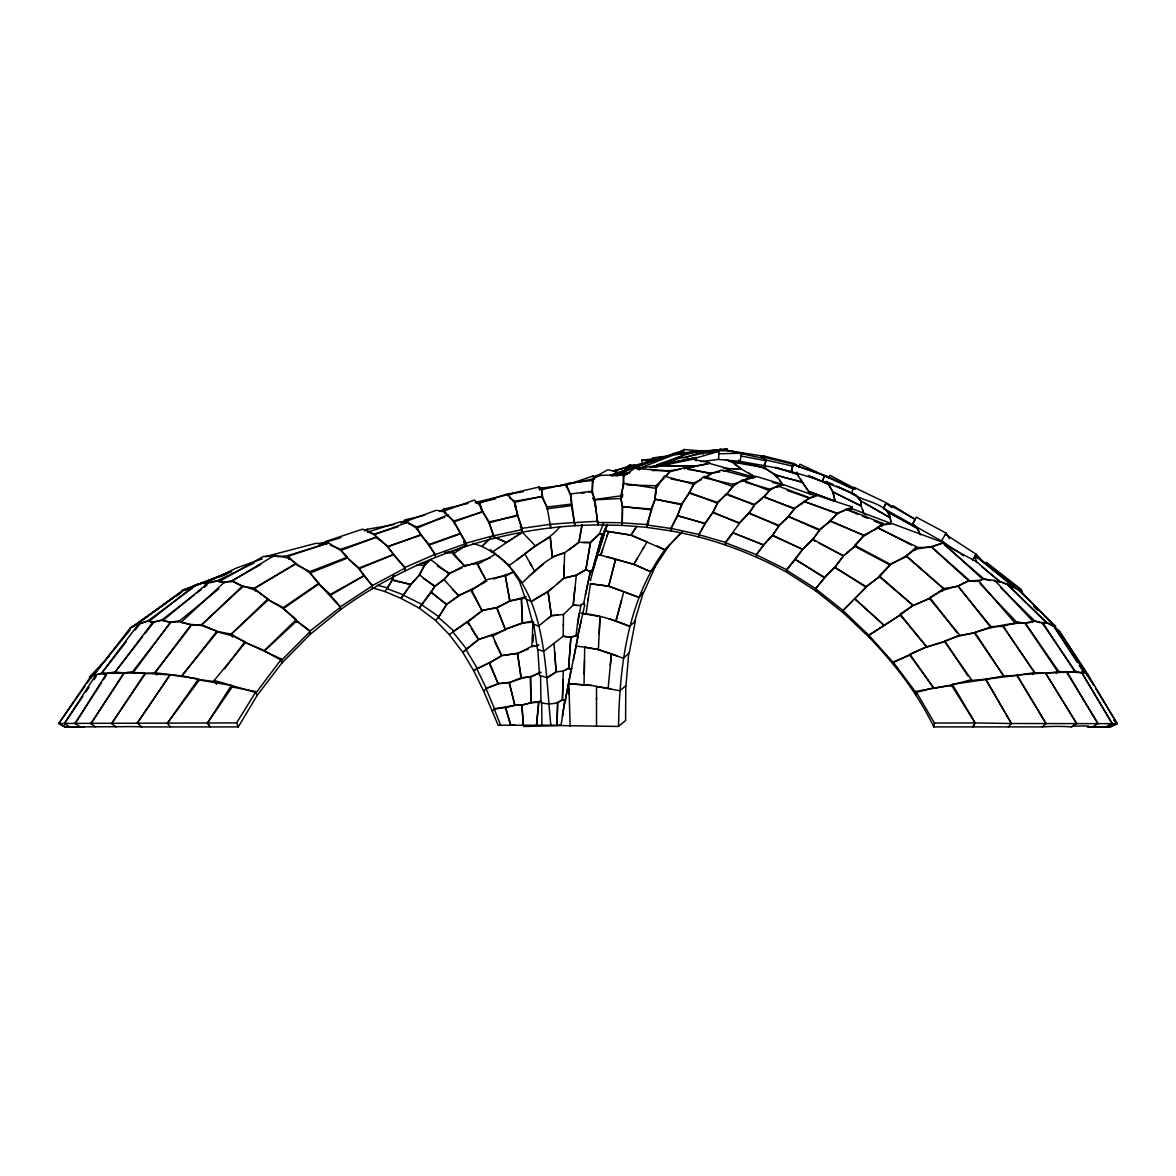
<?xml version="1.0" encoding="UTF-8"?>
<svg xmlns="http://www.w3.org/2000/svg" width="1176" height="1176" viewBox="0 0 1176 1176"><rect width="100%" height="100%" fill="white"/><g stroke="black" fill="none" stroke-linecap="round" stroke-linejoin="round"><path stroke-width="1.5" d="M596.526 699.632L596.526 686.461L591.763 685.476L568.875 683.726L569.199 694.634M843.001 610.432L866.139 587.324L834.725 567.2L824.494 577.828L815.63 588.794L843.001 610.432L843.368 612.916L815.791 590.925L786.729 572.271L786.597 570.184L795.299 559.394L824.45 577.342L834.754 567.405L843.368 555.939L812.528 539.137L802.576 549.471L786.582 569.698L786.7 572.256C750.626 552.397 711.553 538.167 670.996 530.905L671.011 528.48L677.464 515.558L705.085 523.673L712.803 512.119L739.307 523.379M625.808 685.696L625.603 720.476L618.502 726.445L561.908 725.607L523.732 726.474M281.52 660.324L264.424 650.96L296.528 621.119L310.111 631.512L281.52 660.324L281.711 663.249L310.155 634.379L340.379 609.727L340.408 606.816L330.441 595.276L363.987 575.726L372.307 585.854L340.408 606.816M563.333 624.559L563.216 636.26L543.606 651.357L537.432 649.328L533.742 624.162M623.486 484.85L623.574 476.368L634.525 468.327L669.879 471.15L665.381 476.765M581.87 525.393L578.93 542.283L564.642 552.808L563.833 578.151L557.071 584.075L548.031 591.513L531.17 601.553L525.378 598.702L518.866 579.797M540.563 675.818L540.96 702.645C548.075 704.542 556.439 704.571 562.407 699.691L563.245 671.04L568.567 668.365L571.095 669.482L565.009 701.646L577.96 636.275L575.961 635.672L570.875 637.289L563.216 636.26L570.875 637.289L575.961 635.672L578.004 636.275L573.344 660.339M815.63 588.794L815.791 590.925L815.615 588.617L824.494 577.828L795.299 559.394L802.576 549.442L772.397 535.109L763.562 545.135L733.163 532.772L725.445 542.709L725.416 544.811L725.445 542.386L739.307 523.54L748.906 512.81L778.762 525.981L772.412 535.506L763.562 544.811L733.163 532.963M557.218 583.943L563.818 578.136L563.995 565.333M563.333 625.353L563.48 614.475L573.226 605.125L576.328 575.211L585.869 569.728L590.47 542.518L599.495 533.786L603.464 523.291M648.314 522.732L646.829 527.348L622.295 525.393L622.442 506.518L651.136 509.855L646.815 527.392L670.996 530.89M698.853 536.903L698.882 534.463L705.085 523.673L698.882 534.683L725.445 542.386M584.487 660.618L584.031 684.3M622.207 522.732L622.486 506.988L620.913 498.462L594.806 499.829L597.893 524.922L622.28 525.378L622.207 522.732L597.761 522.482M584.237 674.333L584.692 647.153L576.593 646.139M681.433 506.827L681.492 504.034L689.21 493.332L693.325 485.056L704.424 476.309L732.736 486.541L742.335 479.867L769.325 490.701L777.409 485.791L809.25 497.595L803.987 502.622M557.644 702.587L556.968 725.225L557.659 702.587L562.407 699.691L563.128 679.801M683.535 452.775L683.594 449.467L701.778 451.011M693.296 486.041L693.37 483.027L701.175 479.764M618.502 726.445C619.59 665.307 627.675 600.451 664.822 549.854L630.983 535.124L604.42 530.876M533.066 641.978L533.301 634.761M532.993 621.663L531.861 646.741L538.814 645.036M600.01 616.562L598.378 649.564L623.412 658.222L629.248 652.871L635.393 620.913L629.733 626.367C614.298 619.708 597.849 614.827 581.106 613.269L600.01 616.562L599.231 633.732M732.692 487.379L732.854 484.35L742.247 481.072L749.024 477.25L721.726 470.077L711.26 473.443L704.336 477.824L732.854 484.35M700.881 461.639L718.536 459.419L719.036 451.305L703.072 453.289L677.817 458.714L671.775 461.286L671.893 462.697L694.399 458.287M578.092 634.702L584.619 605.434L583.796 602.847L590.396 571.536L592.645 569.36L602.259 534.551L604.244 532.537L607.213 524.775M655.914 488.349L655.047 499.624L651.063 509.017L622.471 506.768L620.987 499.212L623.412 483.321L655.914 488.349L656.164 493.597L655.767 485.761L664.249 478.162M628.748 653.327L625.955 685.564L619.914 690.782L596.526 686.461L611.079 688.739M610.3 665.528L611.388 653.812L608.168 688.136M574.858 588.147L573.197 605.111L580.135 605.522L583.796 602.847L584.619 605.434M568.346 550.25L578.93 542.283L582.12 524.819M575.961 635.672L579.018 613.505M577.49 624.588L580.988 605.052M588.073 599.878L590.44 583.796L608.698 586.163L638.803 597.335L643.257 592.66L634.57 621.722M586.06 613.578L588.367 597.923M562.437 716.375L564.818 700.749L565.818 700.249M559.805 725.225L561.07 725.225L564.818 700.749L562.422 699.691M711.745 453.098L697.339 450.702L727.474 450.731L741.497 453.23L740.086 461.404L718.536 459.419M1087.712 726.592L1092.416 726.9L1097.972 723.666L1067.014 671.908L1084.331 672.834L1087.844 674.407L1117.2 723.666L1011.419 723.505L985.664 679.507L952.354 684.3L975.154 722.946L972.875 726.886L933.803 726.9L934.45 723.049L915.928 691.4L951.854 684.947L971.479 679.64L944.446 641.376L926.659 646.932L909.915 654.224L933.656 688.18M763.812 459.551L764.385 456.347L719.756 449.217L721.976 449.982M622.222 497.551L622.824 494.508M563.995 706.82L564.671 703.366M585.354 595.027L590.396 571.536L585.869 569.728L576.328 575.211L563.818 578.136M578.107 634.57L581.282 620.281M764.385 456.347L764.047 458.287L766.032 460.036L764.65 465.725L740.086 461.404L738.793 460.154M737.44 452.789L763.988 458.596L765.87 460.713L764.635 465.74C795.579 471.194 825.361 481.528 854.07 494.096M592.645 569.36L591.881 572.506L602.259 534.551L599.495 533.786L590.47 542.518L578.93 542.283M590.47 580.562L593.116 570.051M791.742 470.797L791.301 471.62L793.08 464.549L829.447 477.265M791.286 471.605L792.683 466.122L794.138 464.505L760.828 456.479M590.44 583.796L608.36 586.118L623.794 591.675L615.959 620.928L621.531 600.289M620.707 495.86L623.515 485.409L623.412 474.575L595.953 475.574L592.616 480.043L592.366 493.082L594.777 499.506L620.707 495.86L621.001 499.418M595.35 561.79L592.939 570.536L603.729 535.433L602.803 536.815M595.776 560.305L607.301 524.467M646.815 524.981L655.047 499.139L681.477 504.827L677.464 515.838L671.011 528.48L646.815 524.981L646.829 527.348L648.799 521.218M881.721 526.554L882.662 523.305L846.367 508.973L836.827 514.206L829.844 520.689L863.64 535.256L876.855 528.7L882.662 523.305M571.33 669.085L571.786 668.35L571.095 669.482M851.189 509.84L852.115 506.944L816.453 495.199C805.369 499.344 795.182 506.65 788.435 516.426L819.407 529.435L829.683 521.938L836.915 513.574L804.163 501.446L836.989 513.104L844.544 510.56M643.11 548.604L647.094 541.886L630.968 535.168L608.492 531.552L600.745 555.19L597.437 555.013L600.745 555.204L602.582 549.486M393.754 575.461L392.27 579.93L384.978 591.543L374.159 588.338M606.845 536.506L608.492 531.552L605.331 531.008M391.99 580.415L393.651 575.593M915.251 550.397L916.53 546.693L877.208 527.701L863.493 536.374L854.629 545.311L890.129 564.186L905.447 557.174L916.53 546.693M424.066 566.45L425.168 563.598L430.563 559.438L449.085 573.962L443.675 579.724L435.105 586.03L423.345 578.504M886.792 510.487L889.35 514.618L890.879 521.923C890.026 502.328 864.081 502.549 851.497 493.317L853.85 487.231L886.175 502.755L888.35 504.769M602.509 535.977L605.64 528.024M603.714 532.772L607.007 524.819M942.197 591.557L943.519 588.529L957.543 586.412L969.259 580.253L931.157 546.634L915.692 549.133L906.108 555.645L943.505 588.588L930.628 597.687M798.739 467.019L799.974 464.241L829.183 477.868M689.21 493.332L693.34 484.203L664.293 476.074L655.929 488.849L655.047 499.227L681.492 504.034M90.684 678.17L130.168 629.88M828.404 478.529L829.918 475.31L855.246 488.657M886.175 502.755L883.529 508.37L944.049 542.459L948.532 547.31M920.426 534.874L916.369 526.936L912.679 523.981L915.163 519.307L886.087 502.96L883.529 508.37L884.837 509.046M712.803 512.663L717.345 503.269L689.239 492.332L681.463 505.357L677.464 515.764L705.085 523.364L711.833 514M603.185 536.432L604.199 532.493L602.23 534.565L601.054 534.242M418.935 575.667L424.315 565.774L430.519 559.57M918.897 531.052L915.266 525.745L912.679 524.011L916.295 517.161L946.033 533.022L941.564 541.019L959.337 552.838M94.888 675.186L90.626 676.7L58.8 723.446L64.636 726.915L122.113 726.695A266.232 93.242 23.4 0 1 141.708 726.93L238.272 726.915L257.015 695.619L281.696 663.249L281.431 659.06L245.475 642.493L214.194 680.448L216.472 684.285M637.201 558.585L633.79 564.318L600.745 555.204M643.86 547.34L633.79 564.333L650.548 571.668L655.15 566.817L644.022 591.851L638.803 597.335L623.794 591.675M639.171 470.077L640.553 467.783L673.26 455.141L683.197 453.598L684.123 455.127L668.865 461.418M403.838 594.968L387.169 588.735L392.461 579.592L410.689 584.781L400.987 598.422L410.821 584.56L419.465 574.858L434.694 586.662L419.215 608.08L435.502 620.399L439.001 616.797L446.395 604.699L431.239 592.116L419.229 608.08L401.016 598.393L384.978 591.543M238.272 726.915L236.611 722.872L256 691.635L232.157 686.99L207.52 722.99L58.8 723.446L84.995 686.152M1020.342 590.881L975.418 555.675L972.625 560.173L976.271 554.322L945.342 534.242M80.335 726.93L75.029 723.549L106.796 673.304L124.127 673.275L90.905 723.681L95.623 726.915M69.825 726.93L64.371 723.607L96.167 674.495L105.84 673.642M75.029 723.549L101.445 682.771M103.4 679.757L106.34 675.23M90.905 723.681L123.803 672.995L145.016 673.275L111.602 723.563L116.086 726.93M636.76 526.348L630.983 535.124L636.686 526.466M654.782 567.2L669.188 545.326M772.412 535.624L778.762 526.187L788.435 516.543L819.378 530.303L812.543 539.725L802.576 549.251L773.999 536.344M64.371 723.607L82.805 696.398M85.877 691.856L88.95 687.313M94.065 679.757L96.109 676.729M111.602 723.563L145.398 673.627L154.982 672.804L181.986 675.921L216.884 631.189L202.346 625.72L191.35 624.397L154.879 672.672L156.952 674.936M141.693 726.915L137.269 723.122L170.006 674.833L198.524 678.905L167.286 723.343L170.52 726.915M137.269 723.122L170.064 674.906L133.373 672.422L170.417 622.207L179.752 620.707L218.707 588.97M87.083 683.168L91.272 677.2M167.286 723.343L199.332 679.978L231.334 685.417L207.52 722.99L210.136 726.915L207.52 722.99L236.611 722.872M725.445 542.709L756.403 554.66L763.562 545.135L756.403 554.66L756.418 556.939M224.587 668.821L244.976 641.655L231.922 635.672L217.472 631.924L181.824 675.715L197.259 679.125M256.25 692.59L281.431 659.06M104.12 674.612L101.915 672.643L138.915 623.633L148.441 620.972L153.586 622.545L144.78 633.835M950.84 686.299L952.354 684.3M154.982 672.804L190.674 626.323M126.405 641.42L102.077 672.79L97.99 674.333M135.255 629.998L139.665 624.294L137.504 623.721L130.448 627.734L94.183 674.554L96.638 674.848M142.59 636.657L115.072 671.937L106.898 673.378L101.915 672.643M726.342 494.699L732.736 486.541L726.342 494.581L717.375 502.284L690.871 493.817M764.709 496.287L769.325 490.701L763.591 497.08L794.241 508.282L802.591 503.431M94.212 673.951L96.564 671.129M483.762 691.312L486.291 688.313L498.168 683.962L489.569 662.764L473.56 670.482L483.762 691.297L498.139 725.225L561.011 725.225M1008.435 726.886L1011.419 723.505L985.914 679.228L1016.755 675.318L1046.037 723.593L1042.215 726.9L972.846 726.9L975.154 722.946L1011.419 723.505M443.999 579.65L449.129 573.829L465.049 565.303L477.368 563.524L486.614 581.444M1014.035 623.986L1016.152 621.634L1024.693 623.427L1033.322 621.81L994.867 580.474L982.857 579.18L977.594 581.12M492.376 711.098L494.479 708.79L514.882 705.365L509.208 682.536L498.462 683.55L486.055 688.592L494.479 708.79M665.395 476.574L669.923 471.841L684.3 467.769L711.245 473.884L707.085 476.633M89.347 677.067L109.045 656.502M656.693 545.973L664.808 549.868L681.58 532.405M664.808 549.868L682.021 532.052M612.167 476.118L616.665 471.532L607.742 469.827L595.717 476.5M559.85 526.745C550.633 538.843 535.947 543.988 524.966 554.116M488.937 539.505L481.895 546.487L473.09 543.18M490.98 537.491L481.925 546.443C547.355 578.386 544.459 663.337 550.838 725.225M465.902 649.431L462.83 652.43L473.546 670.467L489.73 662.514L501.696 655.943L492.347 635.143L478.794 639.244L465.902 649.431L477.089 668.1M466.46 648.873L452.775 631.791L468.004 621.678L478.456 639.729L462.83 652.43L449.276 634.584L435.502 620.399M508.164 564.406L517.999 579.165L522.526 582.473C535.168 570.83 547.369 556.909 564.642 552.808L552.22 556.865L550.148 536.741L535.345 545.899L509.37 565.465L497.962 555.631M296.293 619.561L264.365 650.563L245.593 642.699L231.231 634.07L268.481 599.731L283.519 608.786L296.293 619.561L296.734 622.442M528.524 576.725L543.474 564.024M231.275 634.187L268.04 598.716L255.148 590.117L242.594 585.898L201.802 624.882L217.046 631.38L231.275 634.187L232.407 636.819M869.461 637.598L843.398 612.887L843.03 610.579L866.109 587.059L879.236 576.652L913.105 605.214L900.052 615.239L868.843 635.216L869.461 637.598C895.01 664.19 917.648 693.634 933.803 726.9M1032.631 674.495L1034.718 672.613L1043.083 673.245M526.392 599.216L532.919 623.824L538.505 626.176L551.382 615.651L548.031 591.513L531.14 601.553M547.046 619.34L551.412 615.665L563.48 614.475M176.841 595.85L183.721 590.161L132.227 627.234M552.602 587.809L548.016 591.499L551.412 615.665L558.115 615.107M449.276 634.584L482.013 611.05L471.576 589.793L459.287 595.247L446.571 604.464L438.413 617.4L453.804 630.968M148.867 621.59L194.981 584.942L203.654 582.649L208.314 582.826M310.111 630.983L340.408 607.228L319.005 583.899L283.475 608.506L296.44 620.56L310.111 630.983L310.155 634.379L310.111 631.512M1056.092 673.466L1058.679 671.437L1066.412 672.378M193.966 595.174L162.17 619.752L153.439 622.398L150.396 621.854M196.862 592.939L201.184 589.588M204.08 587.353L206.976 585.119M400.957 523.07L405.338 519.777L424.683 515.22M182.207 591.366L134.299 625.897M624.603 468.665L629.645 464.932L634.966 465.137M192.614 588L148.22 620.634L140.973 623.574M517.175 559.791L524.952 554.102L531.802 566.229M762.239 498.639L754.36 504.372L727.988 495.155M129.654 628.719L173.666 597.496M498.8 547.707L492.318 552.191L490.348 549.53M498.889 547.649L522.365 532.258L535.359 545.914M563.245 671.04L556.101 671.893L547.252 677.655L539.49 675.524L537.844 649.461M452.936 554.234L466.71 544.753M1042.215 726.9L1048.463 726.577A191.115 64.239 -19.7 0 1 1065.97 726.577L1071.527 726.886L1076.584 723.446L1045.449 672.848L1017.034 675.024L1046.037 723.593M1071.527 726.886L1076.584 723.446L1045.435 672.863L1066.617 672.216L1097.972 723.666M340.379 609.727C415.01 556.072 505.886 525.716 597.878 524.922L594.938 501.446L592.175 491.2L570.595 493.949L574.873 525.804L571.433 505.621L547.369 508.752L542.371 496.375L514.897 502.211L517.705 516.029L522.159 528.318L522.32 532.125L520.292 526.098M506.444 542.43L493.891 536.918L506.43 542.415L522.203 532.405M489.216 663.264L501.814 655.341L517.44 653.562L521.409 678.537L509.179 682.477L498.271 683.8L489.907 664.837M364.516 530.935L367.206 529.288L393.916 524.643M547.252 677.655L556.145 671.893L554.675 652.195M439.868 511.472L443.866 509.076L468.019 503.46M254.428 588.147L296.087 563.48L288.679 558.144L274.728 555.293L232.363 580.738L242.947 586.427L254.428 588.147L255.471 590.984M477.338 564.553L496.007 553.837M260.896 564.421L232.289 580.562L224.984 582.326L218.883 581.782L263.351 556.424L275.213 556.351M507.87 495.846L508.899 494.449L475.325 502.402M656.693 466.534L661.485 463.858L650.21 467.622M485.115 582.267L459.052 595.6L452.348 589.441M492.112 636.437L505.357 629.248L522.232 622.898L533.713 622.133M525.966 596.908L521.571 599.275L522.379 623.089L532.346 621.251M1092.416 726.9L1105.837 726.886L1112.173 723.505L1081.538 672.216L1112.173 723.505M372.292 585.589L405.014 568.111L393.666 554.558L359.136 568.772L372.292 585.589L372.454 588.603M540.254 672.113L530.832 677.111L530.773 702.748L540.872 701.205M1087.197 726.9L1109.027 726.9L1113.231 724.681M513.398 571.904L505.386 576.078L509.899 601.259L525.834 596.644M617.209 475.883L635.099 466.637L640.435 467.504M654.268 467.431L657.413 465.814L653.136 466.563M846.044 510.061L852.115 506.944M625.117 468.357L629.836 465.99L614.092 470.9M565.156 670.261L568.596 668.35L570.875 637.289L568.596 668.35L570.154 668.982M254.104 563.01L218.06 580.4L209.828 582.84M466.519 545.179L453.319 551.25L444.778 552.661M508.311 602.171L496.801 607.419L482.204 610.565L471.15 590.896L486.644 579.636L505.283 575.77L509.958 601.421M404.956 567.449L435.076 554.308L421.096 534.61L388.124 546.766L393.695 554.925L404.956 567.449L405.22 570.727L405.014 568.111M461.786 567.905L449.364 573.226L437.31 566.009M929.187 598.702L913.076 605.567L900.154 614.019L925.527 645.771M656.002 459.066L635.408 467.21M742.218 481.41L755.903 476.295L783.378 484.718L769.457 489.084L745.628 482.366M567.964 484.027L593.704 478.897M610.535 475.413L654.047 459.228M541.372 700.97L538.534 702.16L536.535 725.225L538.873 702.263L530.67 702.704L521.982 705.306L523.408 725.225L521.688 705.144L514.779 705.144L505.518 707.79L510.649 725.21L514.823 725.225M977.109 581.664L982.768 579.298L943.24 543.018L931.127 546.678L968.803 580.959L975.448 581.517M893.878 664.852L893.098 661.985L909.798 655.15L933.715 687.784L917.736 692.061M613.181 471.047L642.39 463.388L641.699 460.183L653.944 458.802M683.579 450.687L635.363 467.107L684.123 450.04M319.196 544.135L340.908 537.667M185.514 590.058L193.819 586.824M203.771 582.958L208.74 581.018M218.692 577.137L223.661 575.211M505.43 629.983L478.603 639.538L471.15 628.175M541.136 672.452L530.023 676.773L522.85 677.905M231.246 571.315L189.733 587.706L231.628 571.58M490.186 557.924L464.932 566.288L454.127 555.44M513.647 572.124L493.361 578.989M777.218 486.996L783.407 484.615L816.217 496.154L809.176 498.154L787.303 490.524M528.171 649.167L517.175 653.297L503.431 655.546M684.726 458.023L702.616 451.378L703.277 454.112M405.823 521.424L436.384 510.237L444.616 512.001L448.085 516.043M214.914 578.386L183.515 589.867L137.504 623.736L139.518 624.162M221.647 575.946L226.703 574.109M208.696 580.885L181.898 590.572L195.584 585.824M262.292 558.85L235.803 568.287L204.212 583.722L208.431 583.061M408.248 523.585L416.892 526.936L444.616 517.249M610.55 475.677L633.746 467.769M557.497 486.011L567.435 484.674L593.072 476.001L596.585 477.03M595.894 476.897L600.745 475.266M325.458 541.651L326.164 544.547L325.443 541.563L362.531 529.156C375.659 533.14 385.375 544.032 393.651 554.469L359.062 567.964L349.184 559.938M696.133 457.537L653.15 466.651L696.133 457.537L696.177 460.918M288.943 559.144L288.164 556.233L328.31 542.856L341.143 550.706L347.552 557.086L309.979 571.58L298.116 565.715M657.384 458.14L660.736 457.052M663.088 465.211L671.805 462.403M637.877 469.312C661.221 461.33 686.593 470.87 709.834 462.727L692.679 459.301L662.397 465.461L694.869 466.328L684.27 468.651L709.745 463.447L730.105 469.298L723.211 471.194M454.054 520.953L482.777 511.883L480.278 505.871L474.457 500.05L444.308 510.84L448.1 516.161L454.054 520.953L454.583 524.511M367.853 532.008L400.634 521.732L406.043 522.203M398.091 526.716L374.394 534.066L369.499 532.522M277.315 556.836L287.988 555.587L328.383 543.136L315.506 543.444L265.291 556.645M926.629 647.153L944.152 641.831L959.572 634.82L929.378 598.378L913.076 605.596L879.31 575.843L890.1 564.862L905.961 555.969L943.519 588.529M696.133 457.949L719.036 451.305M617.062 475.53L626.94 473.81M576.328 575.211L565.288 577.872M1003.745 626.058L1014.947 622.971L978.27 580.356L968.803 580.944L957.808 586.089L990.824 626.499L1002.158 626.499M466.122 543.15L493.832 535.565L489.275 523.452L482.704 511.442L454.186 521.85L466.122 543.15L466.358 546.002L463.697 541.621M655.076 467.372L673.642 462.55L651.857 467.445M624.074 474.369L629.263 473.031L622.266 474.428M674.936 461.242L656.473 464.961L684.094 455.053L697.412 451.481L702.616 451.378M476.692 502.96L495.522 498.889M509.09 493.964L539.093 487.011L542.21 490.995L542.371 496.493L514.882 501.27L509.473 497.889M1109.027 726.9L1117.2 723.666L1095.665 688.533M567.435 484.674L539.372 488.363L541.945 487.952L542.21 491.009M565.465 700.529L563.818 700.264M547.252 506.988L571.33 504.092L570.786 495.816L566.259 484.1L542.092 489.569L542.415 498.168L547.252 506.988L547.443 509.781M493.846 535.741L522.203 529.567L517.631 515L489.216 522.805L494.067 538.138L493.832 535.565M515.911 516.249L489.157 521.85L482.807 512.089L479.676 503.005L507.459 493.861L514.926 503.401L517.69 515.867M613.181 475.721L629.851 472.576M594.953 478.529L592.513 479L592.851 482.395M615.195 475.751L620.502 474.766M959.16 635.555L974.375 632.835L990.413 626.999L957.984 585.883L942.74 590.323L929.834 597.555L956.985 632.732M523.408 491.671L509.12 494.111L509.149 495.508M1105.837 726.886L1110.982 726.9L1117.2 723.666L1114.069 720.226M933.656 688.269L951.56 685.343L975.154 722.946L934.45 723.049M538.123 645.345L531.376 646.418L517.616 653.738L521.041 678.185M760.828 456.611L764.209 456.082L794.388 463.623L798.886 466.71M581.458 493.259L585.045 492.685M588.617 492.127L592.204 491.568L592.66 480.411L567.905 483.321L566.45 486.276L570.698 494.934M719.785 471.929L711.274 473.222L687.857 469.342M1034.615 672.716L1002.819 625.897L1034.718 672.613L1016.681 675.391L1003.716 676.009L974.801 632.379C991.059 627.558 1008.023 622.663 1025.002 623.192L1057.959 672.01L1046.405 673.201M522.159 528.318L550.53 524.305L574.741 522.467M680.654 469.15L669.85 470.665L652.239 470.503M724.886 471.017L729.943 470.341L753.919 477.191M721.373 449.835L727.341 449.026L704.453 450.996M475.427 502.681L479.073 502.211M666.792 456.097L652.415 457.978L653.033 461.506M1068.073 672.172L1074.761 671.334L1042.583 622.604L1033.925 621.163L1025.222 623.015L1058.679 671.437M697.412 451.613L683.153 453.319L691.9 452.54M748.862 478.353L753.934 477.853M709.393 450.967L719.888 450.04M970.935 680.478L985.958 679.199L1003.745 675.98L974.375 632.82L958.866 636.069L944.71 640.964L967.907 675.921M686.71 453.348L691.973 453.01M698.118 451.54L672.672 453.701L683.197 453.569M707.246 450.967L720.006 450.173M574.741 522.57L597.717 521.277M445.807 552.985L453.127 552.735L464.887 566.582M718.889 453.789L741.497 453.23M1041.671 623.354L1046.875 623.221L1007.509 584.443L1000.056 581.723L994.19 581.223M916.236 547.531L930.731 547.296L943.461 542.606L891.614 523.423L882.103 525.216L877.325 527.362L911.371 545.017M582.943 542.606L590.47 542.518L585.839 569.713L590.396 571.536M568.875 683.726L591.763 685.476M1086.815 675.053L1087.903 675.068L1058.959 630.659L1053.52 625.941L1077.231 662.353M627.073 484.953L655.767 485.761M419.92 563.407L425.168 563.598M539.225 487.878L546.149 488.143M723.916 468.357L741.453 469.136L755.183 477.044M508.694 493.655L512.251 493.802M732.677 468.695L741.453 469.136L732.163 462.036C751.273 463.712 773.088 466.328 782.937 485.232M84.172 726.974L64.636 726.915M622.222 522.879L646.815 524.555M641.699 460.183L648.637 460.772M573.226 605.125L577.107 605.464M417.113 564.671L424.374 565.627L419.141 575.343L411.012 584.207L393.725 580.753M198.979 679.507L214.929 681.683M671.114 479L693.37 483.027M741.012 456.038L765.87 460.713M727.385 450.408L736.22 452.128M739.763 452.804L743.291 453.495M598.378 649.564L584.692 647.153L598.364 649.608L617.459 655.958M671.011 528.406L698.882 534.463M766.032 460.036L792.683 466.122M772.485 482.425L782.731 484.968L779.6 480.734M377.423 585.266L387.801 587.941M58.8 723.446L65.386 726.93L60.167 723.813M254.486 692.12L214.194 680.448M191.791 624.882L180.516 621.795L170.417 622.207L162.773 620.619L209.284 582.046L218.486 581.106L224.234 582.87M776.028 467.563L797.034 474.09L810.382 494.581M775.307 467.328L797.049 474.119L798.622 476.104M606.64 556.615L634.231 564.509L650.548 571.654M854.981 489.231L829.051 477.162L793.08 464.549M851.497 493.317L853.908 494.023M608.727 618.708L629.733 626.367M990.31 580.621L983.401 578.46L944.269 544.753M829.007 477.25L824.347 475.721L822.465 481.307L824.347 475.721L853.129 489.084M825.89 481.396L827.507 482.263L826.61 481.587M827.977 483.101L832.843 491.877L835.136 501.196L808.97 491.524L802.488 482.425L774.44 474.678L777.057 477.647M1040.216 622.81L1034.41 620.619L1000.673 587.574M835.107 501.241L809.014 491.48L810.279 494.332M330.309 545.238L340.878 549.28L376.673 537.065L341.069 550.353L346.655 557.395M725.842 459.61L732.148 462.05L765.062 467.739L763.768 465.77M726.033 459.713L732.413 462.197L741.453 469.136M808.471 475.53L828.316 484.247L832.873 491.847L861.273 506.003L863.669 513.486L866.462 514.823M857.716 514.191L846.235 509.428L851.6 508.561L891.526 523.643L882.338 524.423L874.121 521.012M862.64 516.249L867.565 518.293M811.117 476.589L828.345 484.189M828.492 482.469L833.269 484.615M836.459 486.041L841.237 488.172M839.164 487.261L845.632 490.274M842.751 488.893L856.04 495.39L860.876 501.123L861.273 506.003L832.843 491.877L834.975 500.697M403.559 595.306L422.522 604.611M847.249 491.024L856.054 495.346M756.403 554.822L786.582 569.698M815.791 541.489L812.543 539.813L819.378 530.508L829.815 520.924L863.625 535.315L854.54 546.722L843.354 555.734L819.025 543.165M944.534 544.459L976.742 561.805L999.835 582.002M856.231 495.508L860.803 500.917L889.967 517.646L864.433 502.916M893.054 505.709L914.781 519.175M748.421 472.84L755.404 477.265M786.597 570.184L815.615 588.617M422.11 605.037L439.001 616.797M960.733 553.822L963.497 555.807M1018.46 589.735L975.418 555.675M492.156 551.132L495.067 553.381M986.267 562.231L1021.429 589.602L1023.017 594.6M981.945 566.92L1000.188 581.561L1013.389 586.692L975.374 555.763L976.33 562.422M886.087 502.96L891.717 507.635M325.443 541.563L327.678 543.635M843.03 610.579L868.858 635.26L900.066 615.063L926.688 646.58L893.26 662.544L868.843 635.216M288.164 556.233L296.646 564.98M1054.946 626.837L1018.872 589.338L1022.003 593.615M1033.689 606.375L1037.438 610.285M980.078 583.737L1016.152 621.634M976.271 554.322L983.768 562.363M893.098 661.985L915.957 692.532L916.06 694.722L915.928 691.4M1059.003 630.63L1088.109 674.921M469.298 625.323L467.431 622.486L482.336 610.212L496.845 607.918L504.783 628.293M1079.215 665.381L1083.169 671.452M763.386 465.24C772.309 477.706 789.155 477.353 802.458 482.439L800.621 479.117M1093.798 685.476L1087.256 675.509M1114.172 720.168L1116.039 723.211M463.785 541.783L466.358 546.002M946.033 533.022L949.414 538.711M529.759 562.628L534.477 570.963M478.176 566.053L486.614 581.032M494.508 641.288L501.726 655.826M476.574 668.438L486.291 688.313M231.231 634.07L232.378 636.76M616.018 469.915L617.224 472.884M500.653 725.225L494.243 709.055L505.548 707.54L510.869 725.225M593.13 498.08L593.953 500.653M862.523 509.517L863.684 513.471M405.338 519.777L406.352 523.261M593.13 497.757L593.968 500.697M287.988 555.587L288.84 558.776M443.866 509.076L445.013 513.589M256 691.635L257.015 695.619M367.206 529.288L367.912 532.228M593.072 476.001L593.748 479.146M479.632 502.799L481.028 509.487M547.369 508.752L550.721 527.95L550.53 524.305M539.093 487.011L539.725 490.23M629.645 464.932L630.204 468.004M416.892 526.936L417.524 530.435M860.803 500.917L861.273 506.003M595.218 504.871L595.673 508.223M551.647 551.779L552.294 556.939M570.595 493.949L570.889 496.757M592.175 491.2L592.454 494.008M435.076 554.308L435.355 557.248M566.259 484.1L566.538 487.32M623.354 473.722L623.618 476.883M554.028 643.933L556.116 671.878M569.037 689.312L570.139 726.386M514.882 501.27L515.044 507.268M541.71 702.778L541.886 725.225M797.034 472.811L797.049 474.119L797.063 472.09M596.526 726.43L596.511 697.824M551.867 551.97A308.612 119.629 65.5 0 1 550.368 536.932M1072.38 726.312A201.434 51.362 -23.5 0 1 1088.491 726.121M563.304 710.26L562.643 713.582L563.304 710.245M615.562 559.364L608.668 586.207L615.577 559.32M717.345 503.548L712.803 512.56L739.322 522.835L748.891 513.412L754.33 505.298L763.621 496.507L794.197 508.855L788.42 516.896L778.777 525.275L748.891 513.368L754.33 505.18L726.386 493.626L717.345 503.548M434.767 586.559L431.019 592.425L446.748 604.214L458.831 595.938L443.881 579.4L434.767 586.559M152.983 621.957L115.189 672.055L123.701 672.907L132.653 671.672L170.726 622.516L162.553 620.296L152.983 621.957M843.368 556.145L834.754 567.435L866.065 586.559L879.192 577.107L890.085 565.039L854.57 546.296L843.368 556.145M577.71 636.348L577.195 636.922L577.784 636.363M224.689 581.914L180.957 622.413L191.938 625.029L201.625 624.603L243.006 586.53L232.789 581.664L224.689 581.914M318.916 583.178L283.357 607.551L268.628 600.083L254.545 588.47L296.146 563.613L310.17 573.08L318.916 583.178M509.708 600.73L496.875 608.139L505.357 629.292L522.511 623.236L521.262 598.893L509.708 600.73M363.987 575.77L330.412 594.38L319.078 584.443L310.17 573.035L347.655 557.938L359.15 568.875L363.987 575.77M447.85 514.765L417.113 528.127L421.258 535.58L429.211 544.4L460.404 533.375L454.318 522.761L447.85 514.765M520.733 677.861L509.311 682.756L514.779 705.115L521.424 704.997L531.067 702.866L530.244 676.861L520.733 677.861M407.91 522.144L374.527 534.624L376.864 538.182L388.051 546.281L421.17 535.08L417.245 528.921L407.91 522.144M460.448 533.816L429.284 545.047L435.105 554.66L466.152 543.518L460.448 533.816M1085.022 672.319L1080.729 672.79L1075.055 671.084L1042.201 622.927L1047.184 622.883L1053.681 625.808L1085.022 672.319M1055.592 626.205L1053.167 626.191L1047.155 622.913L1007.42 584.531L1018.357 589.837L1055.592 626.205M900.757 518.91L888.453 512.398L917.324 528.347L900.757 518.91M883.808 625.044L855.07 599.01L883.823 625.132"/></g></svg>
